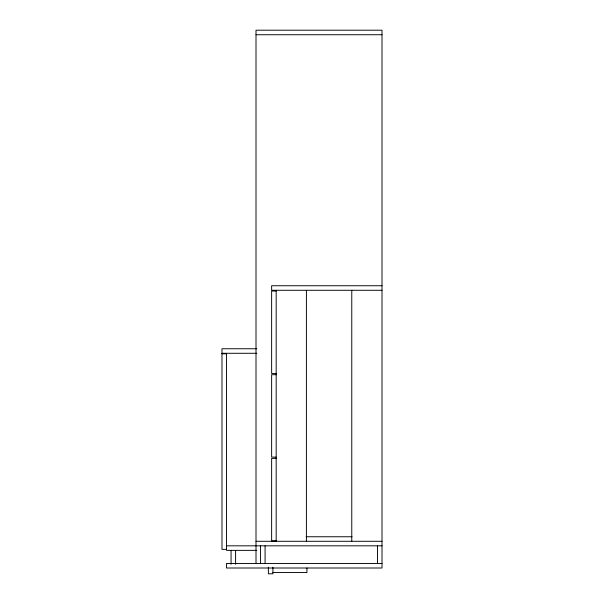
<?xml version="1.0" encoding="UTF-8"?>
<svg xmlns="http://www.w3.org/2000/svg" width="604" height="604" viewBox="0 0 604 604"><rect width="100%" height="100%" fill="white"/><g stroke="black" fill="none" stroke-linecap="round" stroke-linejoin="round"><path stroke-width="0.91" d="M256.005 34.738L382.015 34.738M382.015 285.745L271.634 285.745L271.634 290.282L382.015 290.282M276.171 291.037L271.634 291.037L271.634 373.446L276.171 373.446M256.828 348.75L221.985 348.75L221.985 549.353L226.523 549.353M221.985 353.287L256.828 353.287M221.985 353.793L226.523 353.793M276.171 374.707L271.634 374.707L271.634 457.115L276.171 457.115M276.171 458.376L271.634 458.376L271.634 540.784L276.171 540.784M306.145 536.752L352.041 536.752M256.005 541.29L382.015 541.29M226.523 545.827L382.015 545.827M256.692 550.365L226.523 550.365L226.523 353.287M382.015 563.464L226.523 563.464L226.523 568.002L382.015 568.002L382.015 30.2L256.005 30.2L256.005 563.464M272.917 572.539L306.938 572.539L306.938 568.002M377.477 545.827L377.477 563.464M351.77 290.282L351.77 541.29M306.409 290.282L306.409 541.29M276.171 290.282L276.171 541.29M272.917 567.201L272.917 573.8L268.38 573.8L268.38 567.201M265.081 545.827L265.081 563.464M260.543 545.563L260.543 563.464M235.59 550.365L235.59 564.287M231.06 550.365L231.06 564.287"/></g></svg>
